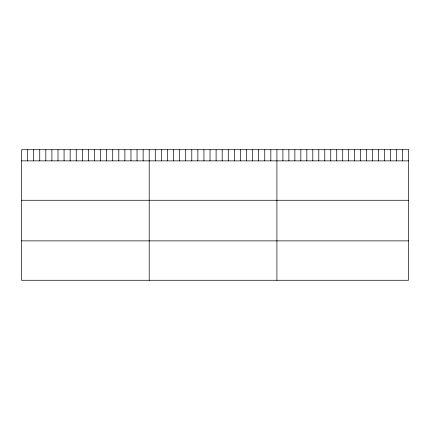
<?xml version="1.0" encoding="UTF-8"?>
<svg xmlns="http://www.w3.org/2000/svg" width="430" height="430" viewBox="0 0 430 430"><rect width="100%" height="100%" fill="white"/><g stroke="black" fill="none" stroke-linecap="round" stroke-linejoin="round"><path stroke-width="0.64" d="M21.5 160.863L408.5 160.863M21.5 200.267L408.5 200.267M21.5 240.87L408.5 240.87M402.518 149.726L402.518 160.863M396.541 149.726L396.541 160.863M390.558 149.726L390.558 160.863M384.576 149.726L384.576 160.863M378.594 149.726L378.594 160.863M372.616 149.726L372.616 160.863M366.634 149.726L366.634 160.863M360.652 149.726L360.652 160.863M354.669 149.726L354.669 160.863M348.692 149.726L348.692 160.863M342.71 149.726L342.71 160.863M336.728 149.726L336.728 160.863M330.751 149.726L330.751 160.863M324.768 149.726L324.768 160.863M318.786 149.726L318.786 160.863M312.803 149.726L312.803 160.863M306.827 149.726L306.827 160.863M300.844 149.726L300.844 160.863M294.862 149.726L294.862 160.863M288.879 149.726L288.879 160.863M282.902 149.726L282.902 160.863M276.92 149.726L276.92 280.274M270.841 149.726L270.841 160.863M264.756 149.726L264.756 160.863M258.677 149.726L258.677 160.863M252.593 149.726L252.593 160.863M246.514 149.726L246.514 160.863M240.429 149.726L240.429 160.863M234.35 149.726L234.35 160.863M228.271 149.726L228.271 160.863M222.186 149.726L222.186 160.863M216.107 149.726L216.107 160.863M210.023 149.726L210.023 160.863M203.944 149.726L203.944 160.863M197.859 149.726L197.859 160.863M191.78 149.726L191.78 160.863M185.701 149.726L185.701 160.863M179.616 149.726L179.616 160.863M173.537 149.726L173.537 160.863M167.453 149.726L167.453 160.863M161.374 149.726L161.374 160.863M155.289 149.726L155.289 160.863M149.21 149.726L149.21 280.274M143.131 149.726L143.131 160.863M137.046 149.726L137.046 160.863M130.967 149.726L130.967 160.863M124.883 149.726L124.883 160.863M118.804 149.726L118.804 160.863M112.719 149.726L112.719 160.863M106.64 149.726L106.64 160.863M100.561 149.726L100.561 160.863M94.476 149.726L94.476 160.863M88.397 149.726L88.397 160.863M82.313 149.726L82.313 160.863M76.234 149.726L76.234 160.863M70.149 149.726L70.149 160.863M64.07 149.726L64.07 160.863M57.991 149.726L57.991 160.863M51.906 149.726L51.906 160.863M45.827 149.726L45.827 160.863M39.743 149.726L39.743 160.863M33.664 149.726L33.664 160.863M27.579 149.726L27.579 160.863M408.5 149.726L21.5 149.726L21.5 280.274L408.5 280.274L408.5 149.726"/></g></svg>
